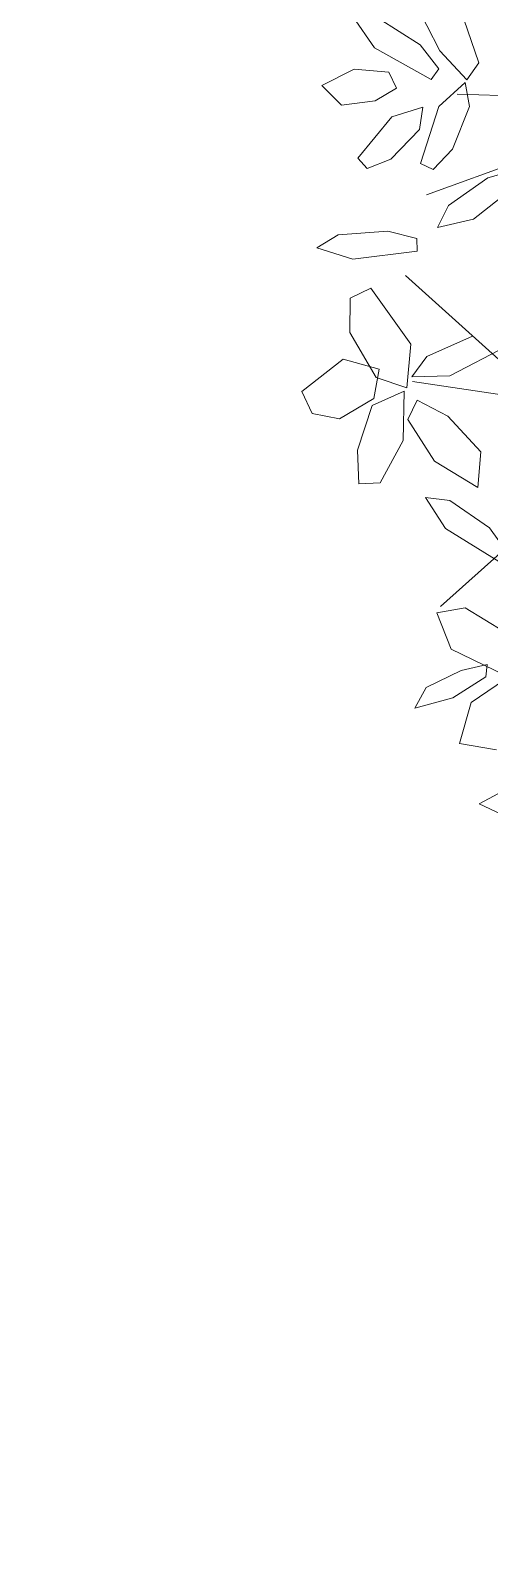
# Model space of a CAD drawing. Header units: millimetres. Extents: x 4980 to 19099, y 3891 to 5773.
# Drawn here: x 5583.99 to 5597.88, y 4230.75 to 4276.66 of the extents above; entities that cross this region are included whole.
import ezdxf

# ---------------------------------------------------------------- set-up
doc = ezdxf.new("R2010")
doc.units = ezdxf.units.MM
doc.layers.add('no3_ahşap gorunus on kalın', color=34, linetype='Continuous', lineweight=20)
doc.layers.add('no3_ölçü tefriş', color=252, linetype='Continuous', lineweight=0)

# ---------------------------------------------------------------- blocks, each defined once
blk = doc.blocks.new('p34')
at = {"color": 64}
for p, q in [((1712.258, -14137.059), (1712.824, -14135.418)), ((1714.22, -14135.158), (1713.439, -14136.689)), ((1714.03, -14136.513), (1715.299, -14135.697)), ((1716.064, -14135.644), (1715.411, -14136.594)), ((1713.439, -14136.689), (1712.625, -14137.57)), ((1713.472, -14137.236), (1714.03, -14136.513)), ((1715.411, -14136.594), (1713.702, -14137.561)), ((1712.625, -14137.57), (1712.258, -14137.059)), ((1713.702, -14137.561), (1713.472, -14137.236)), ((1714.752, -14137.813), (1714.988, -14137.328)), ((1714.988, -14137.328), (1716.034, -14137.236)), ((1716.034, -14137.236), (1717.007, -14137.729)), ((1712.547, -14138.374), (1712.675, -14137.652)), ((1712.675, -14137.652), (1713.472, -14138.378)), ((1715.4, -14138.193), (1714.752, -14137.813)), ((1716.419, -14138.322), (1715.4, -14138.193)), ((1713.064, -14139.662), (1712.547, -14138.374)), ((1713.472, -14138.378), (1714.037, -14140.097)), ((1714.068, -14139.064), (1713.956, -14138.391)), ((1713.956, -14138.391), (1714.894, -14138.684)), ((1714.894, -14138.684), (1715.935, -14139.924)), ((1714.932, -14139.954), (1714.068, -14139.064)), ((1713.656, -14140.273), (1713.064, -14139.662)), ((1714.037, -14140.097), (1713.656, -14140.273)), ((1711.149, -14140.294), (1711.999, -14140.532)), ((1711.999, -14140.532), (1713.196, -14141.367)), ((1712.444, -14141.783), (1710.947, -14140.612))]:
    blk.add_line(p, q, dxfattribs=at)
at = {"color": 62}
for p, q in [((1717.007, -14137.729), (1716.419, -14138.322)), ((1715.651, -14140.233), (1714.932, -14139.954)), ((1715.935, -14139.924), (1715.651, -14140.233)), ((1713.196, -14141.367), (1713.529, -14142.025)), ((1713.529, -14142.025), (1712.444, -14141.783)), ((1714.144, -14142.735), (1714.154, -14142.358)), ((1714.154, -14142.358), (1715.034, -14142.128)), ((1715.034, -14142.128), (1716.539, -14142.232)), ((1716.539, -14142.232), (1717.184, -14142.627)), ((1716.093, -14142.974), (1714.144, -14142.735)), ((1717.184, -14142.627), (1716.093, -14142.974)), ((1714.353, -14145.55), (1715.553, -14143.855)), ((1715.553, -14143.855), (1716.176, -14144.156)), ((1716.176, -14144.156), (1716.196, -14145.183)), ((1716.196, -14145.183), (1715.404, -14146.554)), ((1713.178, -14146.512), (1711.431, -14145.614)), ((1712.488, -14145.313), (1713.866, -14145.927)), ((1714.482, -14146.871), (1714.353, -14145.55)), ((1713.866, -14145.927), (1714.33, -14146.537)), ((1715.316, -14146.301), (1716.398, -14145.989)), ((1716.398, -14145.989), (1717.651, -14146.962)), ((1714.33, -14146.537), (1713.178, -14146.512)), ((1715.404, -14146.554), (1714.482, -14146.871)), ((1715.481, -14147.184), (1715.316, -14146.301)), ((1714.592, -14148.459), (1714.557, -14146.969)), ((1714.557, -14146.969), (1715.527, -14147.391)), ((1717.651, -14146.962), (1717.346, -14147.63)), ((1713.239, -14147.728), (1714.163, -14147.235)), ((1714.163, -14147.235), (1714.447, -14147.826)), ((1716.513, -14147.792), (1715.481, -14147.184)), ((1715.527, -14147.391), (1715.976, -14148.744)), ((1712.252, -14148.813), (1713.239, -14147.728)), ((1714.447, -14147.826), (1713.655, -14149.089)), ((1717.346, -14147.63), (1716.513, -14147.792)), ((1712.346, -14149.882), (1712.252, -14148.813)), ((1715.292, -14149.728), (1714.592, -14148.459)), ((1715.976, -14148.744), (1715.944, -14149.764)), ((1713.655, -14149.089), (1712.346, -14149.882)), ((1715.944, -14149.764), (1715.292, -14149.728)), ((1713.193, -14150.27), (1713.925, -14150.182)), ((1713.925, -14150.182), (1713.326, -14151.119))]:
    blk.add_line(p, q, dxfattribs=at)
at = {"color": 44}
for p, q in [((1694.199, -14138.612), (1712.916, -14138.004)), ((1706.176, -14138.29), (1713.856, -14141.038)), ((1710.391, -14147.209), (1714.509, -14143.47)), ((1701.348, -14148.674), (1714.309, -14146.676)), ((1706.751, -14147.489), (1713.483, -14153.476))]:
    blk.add_line(p, q, dxfattribs=at)
at = {"color": 60}
for p, q in [((1711.999, -14151.109), (1713.193, -14150.27)), ((1711.483, -14151.825), (1711.999, -14151.109)), ((1713.326, -14151.119), (1711.713, -14152.124)), ((1711.557, -14154.246), (1712.737, -14153.513)), ((1712.737, -14153.513), (1713.595, -14153.665)), ((1713.595, -14153.665), (1713.165, -14154.761)), ((1713.165, -14154.761), (1711.531, -14155.571)), ((1712.873, -14155.409), (1712.082, -14155.234)), ((1712.082, -14155.234), (1712.124, -14155.604)), ((1711.558, -14155.7), (1712.573, -14156.374)), ((1712.124, -14155.604), (1713.123, -14156.235)), ((1713.932, -14155.916), (1712.873, -14155.409)), ((1714.279, -14156.537), (1713.932, -14155.916)), ((1712.573, -14156.374), (1712.931, -14157.615)), ((1713.123, -14156.235), (1714.279, -14156.537)), ((1712.931, -14157.615), (1711.811, -14157.814)), ((1710.786, -14158.609), (1712.345, -14159.435)), ((1712.345, -14159.435), (1711.336, -14159.918))]:
    blk.add_line(p, q, dxfattribs=at)

msp = doc.modelspace()

# ---------------------------------------------------------------- linework, layer by layer
at = {"layer": 'no3_ahşap gorunus on kalın', "extrusion": (-0.000424385, 0.002254, 0.999997), "elevation": 7.666}
msp.add_lwpolyline([(5630.061, 4199.248), (5583.994, 4317.225), (5616.597, 4329.955), (5662.664, 4211.978), (5630.061, 4199.248)], dxfattribs=at)
msp.add_lwpolyline([(5632.9, 4205.724), (5590.47, 4314.386), (5613.758, 4323.479), (5656.188, 4214.817)], close=True, dxfattribs=at)

# ---------------------------------------------------------------- block references
at = {"layer": 'no3_ölçü tefriş', "xscale": -1, "rotation": 0.2328300535295913}
msp.add_blockref('p34', (7252.352, 18419.583, -0.527), dxfattribs=at)

doc.saveas('drawing.dxf')
